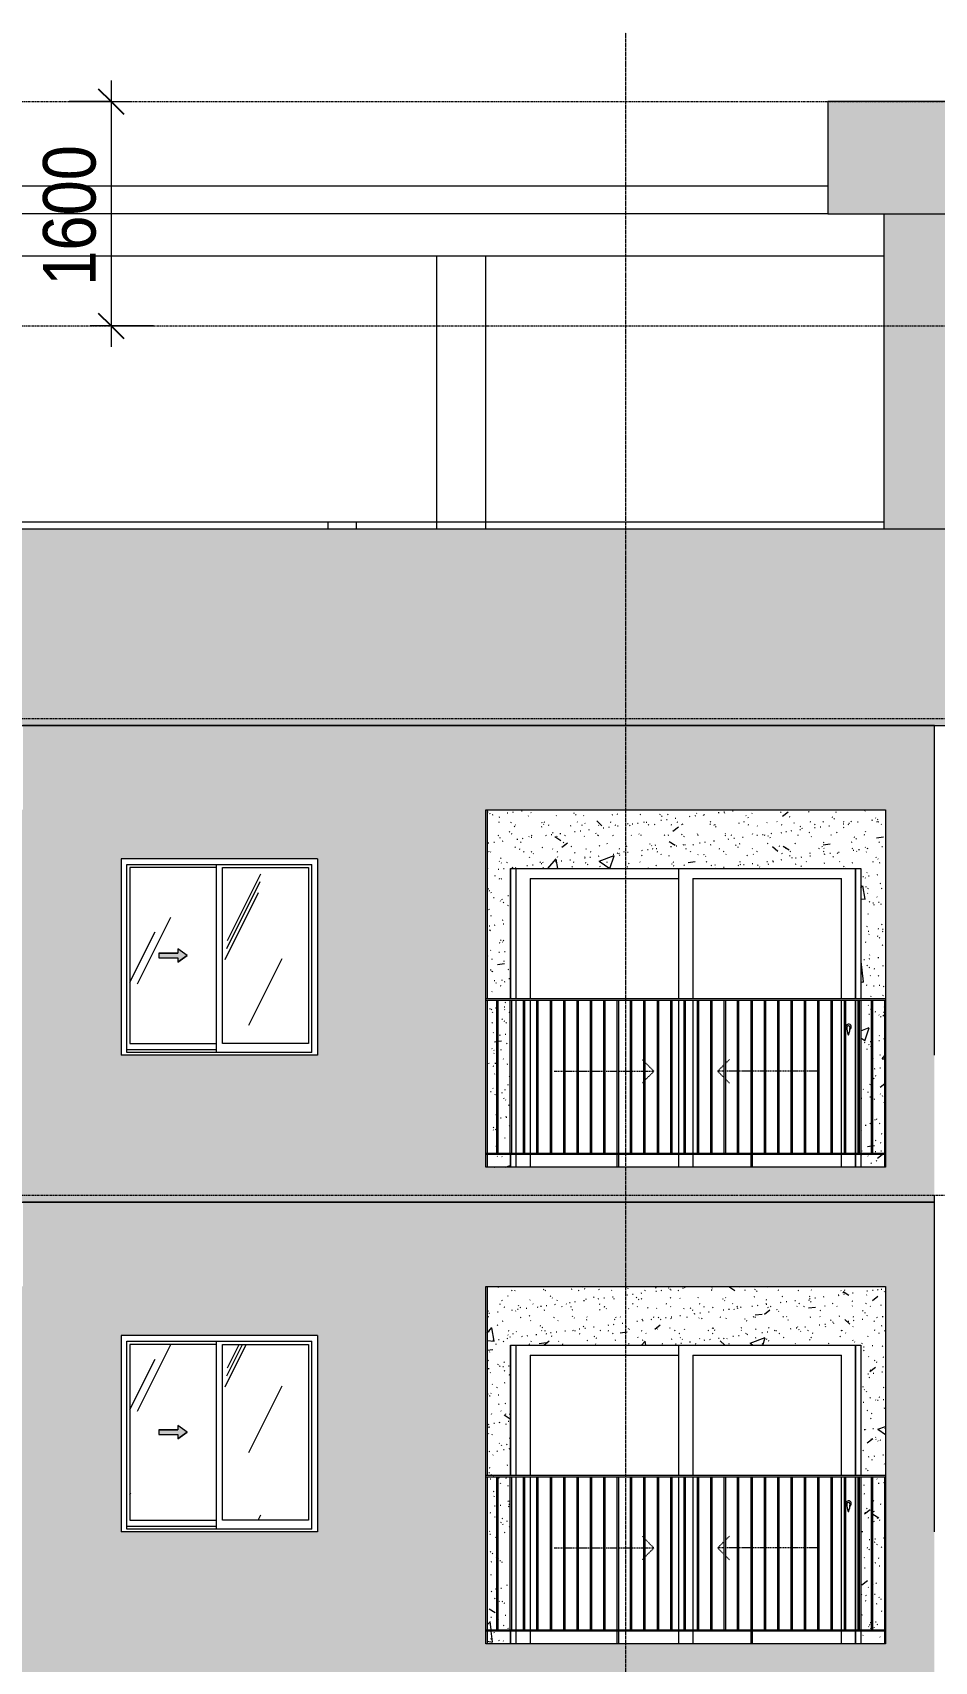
# Model space of a CAD drawing. Header units: millimetres. Extents: x 9199 to 175431, y -4466 to 35300.
# Drawn here: x 137670 to 144101, y 22675 to 34292 of the extents above; entities that cross this region are included whole.
import ezdxf

# ---------------------------------------------------------------- set-up
doc = ezdxf.new("R2010")
doc.units = ezdxf.units.MM
for name, pattern in [('1 NÉT CALL OUT', [6, 3, -3]), ('Centre', [31.75, 6.35, -4.7625, 15.875, -4.7625]), ('Dash', [6, 3, -3]), ('Grid Line', [22.225, 12.7, -3.175, 3.175, -3.175])]:
    doc.linetypes.add(name, pattern=pattern)
for name, color, linetype, lineweight in [('0-2', 250, 'Continuous', 5), ('A-ANNO-DIMS', 211, 'Continuous', 9), ('A-ANNO-DIMS-150', 211, 'Continuous', 9), ('A-DETL-GENF', 92, 'Continuous', 9), ('A-DETL-GENF-1', 92, '1 NÉT CALL OUT', 9), ('A-DOOR', 31, 'Continuous', 9), ('A-DOOR-FRAM', 31, 'Continuous', 9), ('A-DOOR-HDLN', 31, 'Dash', 18), ('A-FLOR-1', 7, 'Continuous', 9), ('A-FLOR-HRAL', 11, 'Continuous', 9), ('A-FLOR-LEVL-2', 51, 'Centre', 9), ('A-GLAZ', 151, 'Continuous', 9), ('A-GLAZ-3', 7, '1 NÉT CALL OUT', 9), ('A-WALL', 113, 'Continuous', 9), ('A-WALL-PATT-1', 9, 'Continuous', 9), ('A-WALL-PATT-2', 111, 'Continuous', 5), ('I-WALL', 2, 'Continuous', 9), ('I-WALL-1', 7, 'Continuous', 9), ('S-BEAM-1', 7, 'Continuous', 9), ('S-COLS', 52, 'Continuous', 9), ('S-COLS-1', 7, 'Continuous', 9), ('S-GRID-1', 1, 'Grid Line', 9)]:
    doc.layers.add(name, color=color, linetype=linetype, lineweight=lineweight)
doc.styles.add('UTM Avo', font='', dxfattribs={"width": 0.9, "height": 375})
doc.styles.get('UTM Avo').set_extended_font_data('UTM Avo')
doc.dimstyles.new('1_Dim_chi_tiet_2_5', dxfattribs={"dimscale": 304.8, "dimtxt": 374.737856, "dimasz": 0.590551, "dimexe": 0.492126, "dimexo": 0.0625, "dimgap": 0.049213, "dimtad": 1, "dimdec": 0, "dimrnd": 5, "dimzin": 0, "dimdsep": 46, "dimtxsty": 'UTM Avo', "dimblk1": 'OBLIQUE', "dimblk2": 'OBLIQUE', "dimsah": 1, "dimcen": 0.09, "dimdle": 0.492126, "dimazin": 0, "dimtfac": 1, "dimtdec": 4, "dimtix": 1, "dimtmove": 0, "dimatfit": 3, "dimfxl": 0.984252, "dimfxlon": 1, "dimtvp": 1, "dimtolj": 1, "dimtzin": 0, "dimarcsym": 2})
pattern_1 = [(50, (-51555.6, 1200), (1093.104, -95.634), [114.3, -1257.3]), (355, (-51555.6, 1200), (-211.457, 1146.34), [91.44, -1005.84]), (100.451, (-51464.5, 1192), (881.656, 1050.7), [97.14, -1068.54]), (46.184, (-51555.6, 1504.8), (1626.475, -252.257), [171.45, -1885.95]), (96.636, (-51420, 1483.8), (1424.416, 1484.565), [145.71, -1602.81]), (351.184, (-51555.6, 1504.8), (1424.43, 1484.55), [137.16, -1508.76]), (21, (-51403.2, 1428.6), (909.686, -613.59), [114.3, -1257.3]), (326, (-51403.2, 1428.6), (370.812, 1105.13), [91.44, -1005.84]), (71.451, (-51327.4, 1377.5), (1280.503, 491.528), [97.14, -1068.54]), (37.5, (-51555.58, 1200), (18.5313, 507.3303), [50.292, -943.356, 50.292, -970.788, -1009.65]), (37.5, (-51555.58, 1200), (18.5313, 507.3303), [-2014.728, 50.292, -959.358]), (7.5, (-51555.6, 1200), (400.918, 601.084), [50.292, -531.876, 50.292, -920.496, -384.81]), (7.5, (-51555.6, 1200), (400.918, 601.084), [-1552.956, 50.292, -334.518]), (327.5, (-51895.43, 1200), (813.545, -34.3737), [50.292, -330.708, 50.292, -1138.428, -1577.34]), (327.5, (-51895.43, 1200), (813.545, -34.3737), [-1569.72, 50.292, -1527.048]), (317.5, (-52047.8, 1200), (888.775, 152.56), [50.292, -445.008, 50.292, -739.14, -1120.14]), (317.5, (-52047.8, 1200), (888.775, 152.56), [-1284.732, 50.292, -1069.848])]
pattern_2 = [(37.5, (-51555.58, 1200), (-4.79953, 146.8239), [5.029, -110.795, 5.029, -124.511, -123.825]), (37.5, (-51555.58, 1200), (-4.79953, 146.8239), [-245.364, 5.029, -118.796]), (7.5, (-51555.58, 1200), (134.8574, 215.0472), [5.029, -57.455, 5.029, -99.365, -40.005]), (7.5, (-51555.58, 1200), (134.8574, 215.0472), [-166.878, 5.029, -34.976]), (327.5, (-51649.3, 1200), (237.29776, 0.4316), [5.029, -33.071, 5.029, -132.131, -179.07]), (327.5, (-51649.3, 1200), (237.29776, 0.4316), [-175.26, 5.029, -174.041]), (317.5, (-51649.3, 1200), (229.067, 66.8792), [5.029, -14.021, 5.029, -84.887, -102.87]), (317.5, (-51649.3, 1200), (229.067, 66.8792), [-108.966, 5.029, -97.841])]
pattern_3 = [(63.435, (-49765.3, 1304.34), (-0.001, 1524.001), [532.46, -2875.304]), (63.435, (-51289.3, 1304.34), (-0.001, 1524.001), [532.46, -2875.304]), (63.435, (-49035.8, 1598.8), (-0.001, 1524.001), [532.46, -2875.304]), (63.435, (-50559.8, 1598.8), (-0.001, 1524.001), [532.46, -2875.304]), (63.435, (-49146.2, 1494.84), (-0.001, 1524.001), [532.46, -2875.304]), (63.435, (-50670.2, 1494.84), (-0.001, 1524.001), [532.46, -2875.304]), (63.435, (-49258.75, 2090.1), (-0.001, 1524.001), [258.8, -3148.965]), (63.435, (-50782.75, 2090.1), (-0.001, 1524.001), [258.8, -3148.965]), (63.435, (-49332.36, 1997.95), (-0.001, 1524.001), [532.46, -2875.304]), (63.435, (-50856.36, 1997.95), (-0.001, 1524.001), [532.46, -2875.304]), (63.435, (-49319.4, 2064.1), (-0.001, 1524.001), [532.46, -2875.304]), (63.435, (-50843.4, 2064.1), (-0.001, 1524.001), [532.46, -2875.304]), (63.435, (-49934.2, 1773.94), (-0.001, 1524.001), [532.46, -2875.304]), (63.435, (-51458.2, 1773.94), (-0.001, 1524.001), [532.46, -2875.304]), (63.435, (-49921.24, 1851.9), (-0.001, 1524.001), [532.46, -2875.304]), (63.435, (-51445.24, 1851.9), (-0.001, 1524.001), [532.46, -2875.304]), (63.435, (-49917.74, 1908.1), (-0.001, 1524.001), [532.46, -2875.304]), (63.435, (-51441.74, 1908.1), (-0.001, 1524.001), [532.46, -2875.304])]

# ---------------------------------------------------------------- blocks, each defined once
blk = doc.blocks.new('NCV_TKTC_KET CAU_rvt-2-TKCS_MẶT ĐỨNG HƯỚNG TÂY')
at = {"layer": 'A-FLOR-1'}
for p, q in [((-78235, 33200), (-37797, 33200)), ((-37797, 33000), (-78235, 33000))]:
    blk.add_line(p, q, dxfattribs=at)
at = {"layer": 'S-BEAM-1'}
for p, q in [((-78235, 33200), (-37797, 33200)), ((-45152, 32700), (-37397, 32700))]:
    blk.add_line(p, q, dxfattribs=at)
at = {"layer": 'S-COLS-1'}
for p, q in [((-40587, 32700), (-40587, 30750)), ((-40237, 30750), (-40237, 32700))]:
    blk.add_line(p, q, dxfattribs=at)
blk = doc.blocks.new('NCV_TKTC_TANG 6 - 8_rvt-4-TKCS_MẶT ĐỨNG HƯỚNG TÂY')
at = {"layer": 'A-WALL-PATT-1'}
h = blk.add_hatch(dxfattribs=at)
h.set_pattern_fill('FP_19', color=256, style=0, pattern_type=2)
h.set_pattern_definition(pattern_1)
h.paths.add_polyline_path([(-40216, 22800), (-40061, 22800), (-40061, 22890), (-40227, 22890), (-40227, 22800)])
h.paths.add_polyline_path([(-37561, 22800), (-37392, 22800), (-37392, 22890), (-37561, 22890)])
h.paths.add_polyline_path([(-40158, 22900), (-40158, 23990), (-40227, 23990), (-40227, 22900), (-40209, 22900)])
h.paths.add_polyline_path([(-40063, 22900), (-40063, 23990), (-40148, 23990), (-40148, 22900)])
h.paths.add_polyline_path([(-37561, 22900), (-37487, 22900), (-37487, 23990), (-37561, 23990), (-37561, 23156)])
h.paths.add_polyline_path([(-37477, 22900), (-37392, 22900), (-37392, 23990), (-37477, 23990), (-37477, 23156)])
h.paths.add_polyline_path([(-40227, 24000), (-40061, 24000), (-40061, 24930), (-37561, 24930), (-37561, 24000), (-37387, 24000), (-37387, 25350), (-40227, 25350), (-40227, 24252)])
h = blk.add_hatch(dxfattribs=at)
h.set_pattern_fill('FP_20', color=256, style=0, pattern_type=2)
h.set_pattern_definition(pattern_2)
h.paths.add_polyline_path([(-40216, 22800), (-40061, 22800), (-40061, 22890), (-40227, 22890), (-40227, 22800)])
h.paths.add_polyline_path([(-37561, 22800), (-37392, 22800), (-37392, 22890), (-37561, 22890)])
h.paths.add_polyline_path([(-40158, 22900), (-40158, 23990), (-40227, 23990), (-40227, 22900), (-40209, 22900)])
h.paths.add_polyline_path([(-40063, 22900), (-40063, 23990), (-40148, 23990), (-40148, 22900)])
h.paths.add_polyline_path([(-37561, 22900), (-37487, 22900), (-37487, 23990), (-37561, 23990), (-37561, 23156)])
h.paths.add_polyline_path([(-37477, 22900), (-37392, 22900), (-37392, 23990), (-37477, 23990), (-37477, 23156)])
h.paths.add_polyline_path([(-40227, 24000), (-40061, 24000), (-40061, 24930), (-37561, 24930), (-37561, 24000), (-37387, 24000), (-37387, 25350), (-40227, 25350), (-40227, 24252)])
at = {"layer": 'I-WALL-1'}
for p, q in [((-40227, 25350), (-40227, 24000)), ((-40061, 24000), (-40061, 24930)), ((-40061, 24930), (-37561, 24930)), ((-37561, 24930), (-37561, 24000)), ((-40227, 23990), (-40227, 22900)), ((-37561, 23990), (-37561, 22900)), ((-40227, 22890), (-40227, 22800)), ((-40061, 22800), (-40061, 22890)), ((-37561, 22890), (-37561, 22800))]:
    blk.add_line(p, q, dxfattribs=at)
blk = doc.blocks.new('NCV_TKTC_TANG 6 - 8_rvt-5-TKCS_MẶT ĐỨNG HƯỚNG TÂY')
at = {"layer": 'A-WALL-PATT-1'}
h = blk.add_hatch(dxfattribs=at)
h.set_pattern_fill('FP_19', color=256, style=0, pattern_type=2)
h.set_pattern_definition(pattern_1)
h.paths.add_polyline_path([(-37392, 26200), (-37392, 26290), (-37561, 26290), (-37561, 26200)])
h.paths.add_polyline_path([(-40061, 26200), (-40061, 26290), (-40227, 26290), (-40227, 26200), (-40216, 26200)])
h.paths.add_polyline_path([(-40063, 26300), (-40063, 27390), (-40148, 27390), (-40148, 26300)])
h.paths.add_polyline_path([(-40227, 26300), (-40158, 26300), (-40158, 27390), (-40227, 27390), (-40227, 26444)])
h.paths.add_polyline_path([(-37561, 26300), (-37487, 26300), (-37487, 27390), (-37561, 27390), (-37561, 26444)])
h.paths.add_polyline_path([(-37477, 26300), (-37392, 26300), (-37392, 27390), (-37477, 27390), (-37477, 26444)])
h.paths.add_polyline_path([(-40227, 27400), (-40061, 27400), (-40061, 28330), (-37561, 28330), (-37561, 27400), (-37387, 27400), (-37387, 28750), (-40227, 28750), (-40227, 27540)])
h = blk.add_hatch(dxfattribs=at)
h.set_pattern_fill('FP_20', color=256, style=0, pattern_type=2)
h.set_pattern_definition(pattern_2)
h.paths.add_polyline_path([(-37392, 26200), (-37392, 26290), (-37561, 26290), (-37561, 26200)])
h.paths.add_polyline_path([(-40061, 26200), (-40061, 26290), (-40227, 26290), (-40227, 26200), (-40216, 26200)])
h.paths.add_polyline_path([(-40063, 26300), (-40063, 27390), (-40148, 27390), (-40148, 26300)])
h.paths.add_polyline_path([(-40227, 26300), (-40158, 26300), (-40158, 27390), (-40227, 27390), (-40227, 26444)])
h.paths.add_polyline_path([(-37561, 26300), (-37487, 26300), (-37487, 27390), (-37561, 27390), (-37561, 26444)])
h.paths.add_polyline_path([(-37477, 26300), (-37392, 26300), (-37392, 27390), (-37477, 27390), (-37477, 26444)])
h.paths.add_polyline_path([(-40227, 27400), (-40061, 27400), (-40061, 28330), (-37561, 28330), (-37561, 27400), (-37387, 27400), (-37387, 28750), (-40227, 28750), (-40227, 27540)])
at = {"layer": 'I-WALL-1'}
for p, q in [((-40227, 28750), (-40227, 27400)), ((-40061, 27400), (-40061, 28330)), ((-40061, 28330), (-37561, 28330)), ((-37561, 28330), (-37561, 27400)), ((-40227, 27390), (-40227, 26300)), ((-37561, 27390), (-37561, 26300)), ((-40227, 26290), (-40227, 26200)), ((-40061, 26200), (-40061, 26290)), ((-37561, 26290), (-37561, 26200))]:
    blk.add_line(p, q, dxfattribs=at)
blk = doc.blocks.new('G1_SOF - BO TRU - 200x200-3061822-TKCS_MẶT ĐỨNG HƯỚNG TÂY')
at = {"layer": 'S-COLS'}
for p, q in [((-41362, 30800), (-41362, 30750)), ((-41162, 30800), (-41362, 30800)), ((-41162, 30800), (-41162, 30750))]:
    blk.add_line(p, q, dxfattribs=at)
blk = doc.blocks.new('1_FAMILY RVT - W01-WxH 1400x1400xmm-V273-TKCS_MẶT ĐỨNG HƯỚNG TÂY')
at = {"layer": 'A-DETL-GENF-1'}
blk.add_hatch(color=256, dxfattribs=at).paths.add_polyline_path([(-42433, 24262), (-42365, 24310), (-42433, 24357), (-42433, 24326), (-42568, 24326), (-42568, 24293), (-42433, 24293)])
at = {"layer": 'A-GLAZ'}
h = blk.add_hatch(dxfattribs=at)
h.set_pattern_fill('FP_32', color=256, style=0, pattern_type=2)
h.set_pattern_definition(pattern_3)
h.paths.add_polyline_path([(-42160, 23683), (-42160, 24936), (-42774, 24936), (-42774, 23683), (-42666, 23683)])
h.paths.add_polyline_path([(-42433, 24262), (-42433, 24293), (-42568, 24293), (-42568, 24326), (-42433, 24326), (-42433, 24357), (-42365, 24310), (-42389, 24293)])
h = blk.add_hatch(dxfattribs=at)
h.set_pattern_fill('FP_32', color=256, style=0, pattern_type=2)
h.set_pattern_definition(pattern_3)
h.paths.add_polyline_path([(-41501, 23683), (-41501, 24936), (-42115, 24936), (-42115, 23683)])
at = {"layer": 'A-DETL-GENF'}
for p, q in [((-42568, 24326), (-42568, 24293)), ((-42568, 24326), (-42433, 24326)), ((-42433, 24326), (-42568, 24326)), ((-42568, 24326), (-42568, 24293)), ((-42568, 24293), (-42433, 24293)), ((-42568, 24293), (-42433, 24293)), ((-42433, 24357), (-42433, 24326)), ((-42365, 24310), (-42433, 24357)), ((-42365, 24310), (-42433, 24357)), ((-42433, 24357), (-42433, 24326)), ((-42365, 24310), (-42433, 24262)), ((-42433, 24262), (-42365, 24310)), ((-42433, 24293), (-42433, 24262)), ((-42433, 24293), (-42433, 24262))]:
    blk.add_line(p, q, dxfattribs=at)
at = {"layer": 'A-GLAZ'}
for p, q in [((-41437, 25000), (-42837, 25000)), ((-42837, 25000), (-42837, 23600)), ((-41437, 25000), (-41437, 23600)), ((-42796, 24959), (-41478, 24959)), ((-42796, 23619), (-42796, 24959)), ((-42774, 24936), (-42774, 23683)), ((-42160, 24936), (-42774, 24936)), ((-42160, 24959), (-42160, 23619)), ((-42115, 23683), (-42115, 24936)), ((-42115, 24936), (-41501, 24936)), ((-41501, 24936), (-41501, 23683)), ((-41478, 23619), (-41478, 24959)), ((-41437, 23600), (-42837, 23600)), ((-42160, 23638), (-42796, 23638)), ((-42160, 23638), (-42796, 23638)), ((-41478, 23619), (-42796, 23619)), ((-42774, 23683), (-42160, 23683)), ((-41501, 23683), (-42115, 23683))]:
    blk.add_line(p, q, dxfattribs=at)
blk = doc.blocks.new('Railing - 10mm-1251313-TKCS_MẶT ĐỨNG HƯỚNG TÂY')
at = {"layer": 'A-FLOR-HRAL'}
for p, q in [((-70214, 2500), (-70214, 3590)), ((-70204, 2500), (-70204, 3590))]:
    blk.add_line(p, q, dxfattribs=at)
blk = doc.blocks.new('Railing - 50 x 10mm-V205-TKCS_MẶT ĐỨNG HƯỚNG TÂY')
at = {"layer": 'A-FLOR-HRAL'}
for p, q in [((-71091, 5800), (-71091, 6990)), ((-71081, 6990), (-71091, 6990)), ((-71081, 5800), (-71081, 6990))]:
    blk.add_line(p, q, dxfattribs=at)
blk = doc.blocks.new('Railing - 50 x 10mm-V206-TKCS_MẶT ĐỨNG HƯỚNG TÂY')
at = {"layer": 'A-FLOR-HRAL'}
for p in [(-70117, 5800), (-70112, 6990)]:
    blk.add_line(p, (-70117, 6990), dxfattribs=at)
blk = doc.blocks.new('Railing - Railing-3825129-TKCS_MẶT ĐỨNG HƯỚNG TÂY')
at = {"layer": 'A-FLOR-HRAL'}
for p, q in [((-40237, 22900), (-37387, 22900)), ((-37387, 22890), (-40237, 22890))]:
    blk.add_line(p, q, dxfattribs=at)
for name, p in [('Railing - 10mm-1251313-TKCS_MẶT ĐỨNG HƯỚNG TÂY', (30056, 20400)), ('Railing - 10mm-1251313-TKCS_MẶT ĐỨNG HƯỚNG TÂY', (30152, 20400)), ('Railing - 10mm-1251313-TKCS_MẶT ĐỨNG HƯỚNG TÂY', (30247, 20400)), ('Railing - 10mm-1251313-TKCS_MẶT ĐỨNG HƯỚNG TÂY', (30342, 20400)), ('Railing - 10mm-1251313-TKCS_MẶT ĐỨNG HƯỚNG TÂY', (30438, 20400)), ('Railing - 10mm-1251313-TKCS_MẶT ĐỨNG HƯỚNG TÂY', (30533, 20400)), ('Railing - 10mm-1251313-TKCS_MẶT ĐỨNG HƯỚNG TÂY', (30628, 20400)), ('Railing - 10mm-1251313-TKCS_MẶT ĐỨNG HƯỚNG TÂY', (30724, 20400)), ('Railing - 10mm-1251313-TKCS_MẶT ĐỨNG HƯỚNG TÂY', (30819, 20400)), ('Railing - 50 x 10mm-V205-TKCS_MẶT ĐỨNG HƯỚNG TÂY', (31792, 17000)), ('Railing - 10mm-1251313-TKCS_MẶT ĐỨNG HƯỚNG TÂY', (31010, 20400)), ('Railing - 10mm-1251313-TKCS_MẶT ĐỨNG HƯỚNG TÂY', (31105, 20400)), ('Railing - 10mm-1251313-TKCS_MẶT ĐỨNG HƯỚNG TÂY', (31201, 20400)), ('Railing - 10mm-1251313-TKCS_MẶT ĐỨNG HƯỚNG TÂY', (31296, 20400)), ('Railing - 10mm-1251313-TKCS_MẶT ĐỨNG HƯỚNG TÂY', (31392, 20400)), ('Railing - 10mm-1251313-TKCS_MẶT ĐỨNG HƯỚNG TÂY', (31487, 20400)), ('Railing - 10mm-1251313-TKCS_MẶT ĐỨNG HƯỚNG TÂY', (31582, 20400)), ('Railing - 10mm-1251313-TKCS_MẶT ĐỨNG HƯỚNG TÂY', (31678, 20400)), ('Railing - 10mm-1251313-TKCS_MẶT ĐỨNG HƯỚNG TÂY', (31773, 20400)), ('Railing - 50 x 10mm-V205-TKCS_MẶT ĐỨNG HƯỚNG TÂY', (32746, 17000)), ('Railing - 10mm-1251313-TKCS_MẶT ĐỨNG HƯỚNG TÂY', (31964, 20400)), ('Railing - 10mm-1251313-TKCS_MẶT ĐỨNG HƯỚNG TÂY', (32059, 20400)), ('Railing - 10mm-1251313-TKCS_MẶT ĐỨNG HƯỚNG TÂY', (32155, 20400)), ('Railing - 10mm-1251313-TKCS_MẶT ĐỨNG HƯỚNG TÂY', (32250, 20400)), ('Railing - 10mm-1251313-TKCS_MẶT ĐỨNG HƯỚNG TÂY', (32345, 20400)), ('Railing - 10mm-1251313-TKCS_MẶT ĐỨNG HƯỚNG TÂY', (32441, 20400)), ('Railing - 10mm-1251313-TKCS_MẶT ĐỨNG HƯỚNG TÂY', (32536, 20400)), ('Railing - 10mm-1251313-TKCS_MẶT ĐỨNG HƯỚNG TÂY', (32632, 20400)), ('Railing - 10mm-1251313-TKCS_MẶT ĐỨNG HƯỚNG TÂY', (32727, 20400)), ('Railing - 50 x 10mm-V206-TKCS_MẶT ĐỨNG HƯỚNG TÂY', (32725, 17000))]:
    blk.add_blockref(name, p)
blk = doc.blocks.new('Top Rail Type - Top Rail_Internal_-3825132-TKCS_MẶT ĐỨNG HƯỚNG TÂY')
at = {"layer": 'A-FLOR-HRAL'}
for p, q in [((-37387, 24000), (-40237, 24000)), ((-37387, 23990), (-40237, 23990))]:
    blk.add_line(p, q, dxfattribs=at)
blk = doc.blocks.new('DEG_02-DEG_03 - DEG_02-2500x2400mm-CỬA ĐI 02 CÁNH TRƯỢT-V222-TKCS_MẶT ĐỨNG HƯỚNG TÂY')
at = {"layer": 'A-DOOR'}
for p, q in [((-38860, 10400), (-38860, 11330)), ((-37600, 11330), (-37600, 10400)), ((-39920, 11260), (-39920, 10400)), ((-39920, 11260), (-38860, 11260)), ((-38760, 11260), (-38760, 10400)), ((-38760, 11260), (-37700, 11260)), ((-37700, 10400), (-37700, 11260)), ((-39920, 10390), (-39920, 9300)), ((-38860, 9300), (-38860, 10390)), ((-38760, 10390), (-38760, 9300)), ((-37700, 9300), (-37700, 10390)), ((-37600, 10390), (-37600, 9300)), ((-39920, 9290), (-39920, 9200)), ((-38860, 9200), (-38860, 9290)), ((-38760, 9290), (-38760, 9200)), ((-37700, 9200), (-37700, 9290)), ((-37600, 9290), (-37600, 9200))]:
    blk.add_line(p, q, dxfattribs=at)
at = {"layer": 'A-DOOR', "flags": 128}
blk.add_lwpolyline([(-37649, 10209), (-37649, 10209), (-37649, 10209), (-37649, 10209), (-37649, 10209), (-37649, 10209), (-37649, 10209), (-37649, 10209), (-37649, 10209), (-37649, 10209), (-37649, 10209), (-37649, 10209), (-37649, 10209), (-37649, 10209), (-37649, 10209), (-37649, 10209), (-37649, 10209), (-37649, 10209), (-37649, 10209), (-37649, 10209), (-37649, 10209), (-37649, 10209), (-37649, 10209), (-37649, 10209), (-37649, 10209), (-37650, 10209), (-37650, 10209), (-37650, 10209), (-37650, 10209), (-37650, 10209), (-37650, 10209), (-37650, 10209), (-37650, 10209), (-37650, 10209), (-37650, 10209), (-37650, 10209), (-37650, 10209), (-37650, 10209), (-37650, 10209), (-37650, 10209), (-37650, 10209), (-37650, 10209), (-37651, 10209), (-37651, 10209), (-37651, 10209), (-37651, 10209), (-37651, 10209), (-37651, 10209), (-37651, 10209), (-37651, 10209), (-37651, 10209), (-37651, 10209), (-37651, 10209), (-37651, 10209), (-37651, 10209), (-37651, 10209), (-37651, 10209), (-37651, 10209), (-37651, 10209), (-37651, 10209), (-37651, 10209), (-37651, 10209), (-37652, 10209), (-37652, 10209), (-37652, 10209), (-37652, 10209), (-37652, 10209), (-37652, 10209), (-37652, 10209), (-37652, 10209), (-37652, 10209), (-37652, 10209), (-37652, 10209), (-37652, 10209), (-37652, 10209), (-37652, 10209), (-37652, 10209)], dxfattribs=at)
at = {"layer": 'A-DOOR'}
for centre, radius, start, end in [((-37650, 10200), 20, 0, 150), ((-37650, 10200), 20, 210, 240), ((-37652, 10199), 9.45, 90, 180), ((-37497, 10199), 165, 180, 199.134), ((-37650, 10146), 2.34, 199.134, 261.031), ((-37651, 10146), 2.34, 278.969, 340.866), ((-37649, 10199), 9.45, 0, 90), ((-37804, 10199), 165, 340.866, 0), ((-37650, 10200), 20, 300, 0)]:
    blk.add_arc(centre, radius, start, end, dxfattribs=at)
at = {"layer": 'A-DOOR-FRAM'}
for p, q in [((-40060, 11330), (-40060, 10400)), ((-40020, 10400), (-40020, 11330)), ((-37600, 10400), (-37600, 11330)), ((-40020, 9300), (-40020, 10390)), ((-37600, 9300), (-37600, 10390)), ((-40060, 9290), (-40060, 9200)), ((-40020, 9200), (-40020, 9290)), ((-37600, 9200), (-37600, 9290))]:
    blk.add_line(p, q, dxfattribs=at)
at = {"layer": 'A-DOOR-HDLN'}
for p, q in [((-39748, 9884), (-39681, 9884)), ((-39671, 9884), (-39586, 9884)), ((-39576, 9884), (-39491, 9884)), ((-39481, 9884), (-39395, 9884)), ((-39385, 9884), (-39300, 9884)), ((-39290, 9884), (-39204, 9884)), ((-39194, 9884), (-39109, 9884)), ((-39109, 9956), (-39122, 9969)), ((-39038, 9884), (-39099, 9946)), ((-39038, 9884), (-39099, 9823)), ((-39099, 9884), (-39038, 9884)), ((-38583, 9884), (-38537, 9931)), ((-38583, 9884), (-38537, 9838)), ((-38537, 9884), (-38583, 9884)), ((-38527, 9941), (-38498, 9969)), ((-38441, 9884), (-38527, 9884)), ((-38346, 9884), (-38431, 9884)), ((-38250, 9884), (-38336, 9884)), ((-38155, 9884), (-38240, 9884)), ((-38060, 9884), (-38145, 9884)), ((-37964, 9884), (-38050, 9884)), ((-37873, 9884), (-37954, 9884)), ((-39109, 9813), (-39122, 9799)), ((-38527, 9828), (-38498, 9799))]:
    blk.add_line(p, q, dxfattribs=at)
blk = doc.blocks.new('1_FAMILY RVT - W01-WxH 1400x1400xmm-V281-TKCS_MẶT ĐỨNG HƯỚNG TÂY')
at = {"layer": 'A-DETL-GENF-1'}
blk.add_hatch(color=256, dxfattribs=at).paths.add_polyline_path([(-42433, 27662), (-42365, 27710), (-42433, 27757), (-42433, 27726), (-42568, 27726), (-42568, 27693), (-42433, 27693)])
at = {"layer": 'A-GLAZ'}
h = blk.add_hatch(dxfattribs=at)
h.set_pattern_fill('FP_32', color=256, style=0, pattern_type=2)
h.set_pattern_definition(pattern_3)
h.paths.add_polyline_path([(-42774, 27083), (-42160, 27083), (-42160, 28337), (-42774, 28337), (-42774, 27540)])
h.paths.add_polyline_path([(-42433, 27662), (-42433, 27693), (-42568, 27693), (-42568, 27726), (-42433, 27726), (-42433, 27757), (-42365, 27710), (-42389, 27693)])
h = blk.add_hatch(dxfattribs=at)
h.set_pattern_fill('FP_32', color=256, style=0, pattern_type=2)
h.set_pattern_definition(pattern_3)
h.paths.add_polyline_path([(-41501, 27083), (-41501, 28337), (-42115, 28337), (-42115, 27083)])
at = {"layer": 'A-DETL-GENF'}
for p, q in [((-42568, 27726), (-42568, 27693)), ((-42568, 27726), (-42433, 27726)), ((-42433, 27726), (-42568, 27726)), ((-42568, 27726), (-42568, 27693)), ((-42568, 27693), (-42433, 27693)), ((-42568, 27693), (-42433, 27693)), ((-42433, 27757), (-42433, 27726)), ((-42365, 27710), (-42433, 27757)), ((-42365, 27710), (-42433, 27757)), ((-42433, 27757), (-42433, 27726)), ((-42365, 27710), (-42433, 27662)), ((-42433, 27662), (-42365, 27710)), ((-42433, 27693), (-42433, 27662)), ((-42433, 27693), (-42433, 27662))]:
    blk.add_line(p, q, dxfattribs=at)
at = {"layer": 'A-GLAZ'}
for p, q in [((-41437, 28400), (-42837, 28400)), ((-42837, 28400), (-42837, 27000)), ((-42796, 28359), (-41478, 28359)), ((-42796, 27019), (-42796, 28359)), ((-42160, 28359), (-42160, 27019)), ((-41478, 27019), (-41478, 28359)), ((-41437, 28400), (-41437, 27000)), ((-42774, 28337), (-42774, 27083)), ((-42160, 28337), (-42774, 28337)), ((-42115, 27083), (-42115, 28337)), ((-42115, 28337), (-41501, 28337)), ((-41501, 28337), (-41501, 27083)), ((-42774, 27083), (-42160, 27083)), ((-41501, 27083), (-42115, 27083)), ((-41437, 27000), (-42837, 27000)), ((-42160, 27038), (-42796, 27038)), ((-42160, 27038), (-42796, 27038)), ((-41478, 27019), (-42796, 27019))]:
    blk.add_line(p, q, dxfattribs=at)
blk = doc.blocks.new('Railing - Railing-3828378-TKCS_MẶT ĐỨNG HƯỚNG TÂY')
at = {"layer": 'A-FLOR-HRAL'}
for p, q in [((-40237, 26300), (-37387, 26300)), ((-37387, 26290), (-40237, 26290))]:
    blk.add_line(p, q, dxfattribs=at)
for name, p in [('Railing - 10mm-1251313-TKCS_MẶT ĐỨNG HƯỚNG TÂY', (30056, 23800)), ('Railing - 10mm-1251313-TKCS_MẶT ĐỨNG HƯỚNG TÂY', (30152, 23800)), ('Railing - 10mm-1251313-TKCS_MẶT ĐỨNG HƯỚNG TÂY', (30247, 23800)), ('Railing - 10mm-1251313-TKCS_MẶT ĐỨNG HƯỚNG TÂY', (30342, 23800)), ('Railing - 10mm-1251313-TKCS_MẶT ĐỨNG HƯỚNG TÂY', (30438, 23800)), ('Railing - 10mm-1251313-TKCS_MẶT ĐỨNG HƯỚNG TÂY', (30533, 23800)), ('Railing - 10mm-1251313-TKCS_MẶT ĐỨNG HƯỚNG TÂY', (30628, 23800)), ('Railing - 10mm-1251313-TKCS_MẶT ĐỨNG HƯỚNG TÂY', (30724, 23800)), ('Railing - 10mm-1251313-TKCS_MẶT ĐỨNG HƯỚNG TÂY', (30819, 23800)), ('Railing - 50 x 10mm-V205-TKCS_MẶT ĐỨNG HƯỚNG TÂY', (31792, 20400)), ('Railing - 10mm-1251313-TKCS_MẶT ĐỨNG HƯỚNG TÂY', (31010, 23800)), ('Railing - 10mm-1251313-TKCS_MẶT ĐỨNG HƯỚNG TÂY', (31105, 23800)), ('Railing - 10mm-1251313-TKCS_MẶT ĐỨNG HƯỚNG TÂY', (31201, 23800)), ('Railing - 10mm-1251313-TKCS_MẶT ĐỨNG HƯỚNG TÂY', (31296, 23800)), ('Railing - 10mm-1251313-TKCS_MẶT ĐỨNG HƯỚNG TÂY', (31392, 23800)), ('Railing - 10mm-1251313-TKCS_MẶT ĐỨNG HƯỚNG TÂY', (31487, 23800)), ('Railing - 10mm-1251313-TKCS_MẶT ĐỨNG HƯỚNG TÂY', (31582, 23800)), ('Railing - 10mm-1251313-TKCS_MẶT ĐỨNG HƯỚNG TÂY', (31678, 23800)), ('Railing - 10mm-1251313-TKCS_MẶT ĐỨNG HƯỚNG TÂY', (31773, 23800)), ('Railing - 50 x 10mm-V205-TKCS_MẶT ĐỨNG HƯỚNG TÂY', (32746, 20400)), ('Railing - 10mm-1251313-TKCS_MẶT ĐỨNG HƯỚNG TÂY', (31964, 23800)), ('Railing - 10mm-1251313-TKCS_MẶT ĐỨNG HƯỚNG TÂY', (32059, 23800)), ('Railing - 10mm-1251313-TKCS_MẶT ĐỨNG HƯỚNG TÂY', (32155, 23800)), ('Railing - 10mm-1251313-TKCS_MẶT ĐỨNG HƯỚNG TÂY', (32250, 23800)), ('Railing - 10mm-1251313-TKCS_MẶT ĐỨNG HƯỚNG TÂY', (32345, 23800)), ('Railing - 10mm-1251313-TKCS_MẶT ĐỨNG HƯỚNG TÂY', (32441, 23800)), ('Railing - 10mm-1251313-TKCS_MẶT ĐỨNG HƯỚNG TÂY', (32536, 23800)), ('Railing - 10mm-1251313-TKCS_MẶT ĐỨNG HƯỚNG TÂY', (32632, 23800)), ('Railing - 10mm-1251313-TKCS_MẶT ĐỨNG HƯỚNG TÂY', (32727, 23800)), ('Railing - 50 x 10mm-V206-TKCS_MẶT ĐỨNG HƯỚNG TÂY', (32725, 20400))]:
    blk.add_blockref(name, p)
blk = doc.blocks.new('Top Rail Type - Top Rail_Internal_-3828381-TKCS_MẶT ĐỨNG HƯỚNG TÂY')
at = {"layer": 'A-FLOR-HRAL'}
for p, q in [((-37387, 27400), (-40237, 27400)), ((-37387, 27390), (-40237, 27390))]:
    blk.add_line(p, q, dxfattribs=at)
blk = doc.blocks.new('DIMBLOCK108-TKCS_MẶT ĐỨNG HƯỚNG TÂY')
at = {"layer": 'A-ANNO-DIMS-150'}
for p, q in [((138231, 33950), (138231, 32050)), ((137931, 33800), (138381, 33800)), ((138231, 33800), (137931, 33800)), ((138531, 32200), (138081, 32200)), ((138231, 32200), (138531, 32200))]:
    blk.add_line(p, q, dxfattribs=at)
at = {"layer": 'A-ANNO-DIMS-150', "lineweight": 25}
for p, q in [((138231, 33800), (138141, 33890)), ((138231, 33800), (138321, 33710)), ((138231, 32200), (138141, 32290)), ((138231, 32200), (138321, 32110))]:
    blk.add_line(p, q, dxfattribs=at)
at = {"layer": 'A-ANNO-DIMS-150', "color": 0, "insert": (137744, 32486), "char_height": 375, "width": 1232.47, "attachment_point": 1, "rotation": 90, "line_spacing_factor": 1.110334, "style": 'UTM Avo'}
blk.add_mtext('1600', dxfattribs=at)
blk = doc.blocks.new('_Oblique')
at = {"color": 0, "linetype": 'ByBlock', "lineweight": -2}
blk.add_line((-0.5, -0.5), (0.5, 0.5), dxfattribs=at)

msp = doc.modelspace()

# ---------------------------------------------------------------- hatches: boundary and pattern name
at = {"layer": 'A-WALL-PATT-2'}
for points in [[(148051.2, 33000), (148051.2, 33800), (143341.2, 33800), (143341.2, 33000)], [(147660.9, 30750), (147660.9, 33000), (143741.2, 33000), (143741.2, 30750)], [(134239.9, 29350), (163901.2, 29350), (163901.2, 30750), (102901.2, 30750), (102901.2, 29350), (132123.6, 29350)]]:
    msp.add_hatch(color=256, dxfattribs=at).paths.add_polyline_path(points)
h = msp.add_hatch(color=256, dxfattribs=at)
h.paths.add_polyline_path([(139700.8, 25950), (140695.8, 25950), (140695.8, 29350), (137601.2, 29350), (137601.2, 28750), (137591.2, 28750), (137591.2, 25950), (139659.9, 25950)])
h.paths.add_polyline_path([(138341.7, 27000), (138300.8, 27000), (138300.8, 28400), (139700.8, 28400), (139700.8, 27000), (138472.6, 27000)])
h = msp.add_hatch(color=256, dxfattribs=at)
h.paths.add_polyline_path([(141647.1, 25950), (144100.8, 25950), (144100.8, 29350), (140695.8, 29350), (140695.8, 25950)])
h.paths.add_polyline_path([(141647.1, 26200), (140901.7, 26200), (140901.7, 28750), (143751.2, 28750), (143751.2, 26200), (142705.3, 26200)])
h = msp.add_hatch(color=256, dxfattribs=at)
h.paths.add_polyline_path([(137591.2, 22550), (140695.8, 22550), (140695.8, 25950), (137601.2, 25950), (137601.2, 25350), (137591.2, 25350), (137591.2, 23156.3)])
h.paths.add_polyline_path([(139700.8, 23600), (138300.8, 23600), (138300.8, 25000), (139700.8, 25000), (139700.8, 23619.1)])
h = msp.add_hatch(color=256, dxfattribs=at)
h.paths.add_polyline_path([(140695.8, 22550), (144100.8, 22550), (144100.8, 25950), (140695.8, 25950), (140695.8, 23156.3)])
h.paths.add_polyline_path([(143751.2, 22800), (140901.7, 22800), (140901.7, 25350), (143751.2, 25350), (143751.2, 23156.3)])

# ---------------------------------------------------------------- linework, layer by layer
at = {"layer": 'A-FLOR-LEVL-2'}
for p, q in [((96540.4, 33800), (171939.1, 33800)), ((96540.4, 32200), (171939.1, 32200)), ((96540.4, 29400), (171939.1, 29400)), ((96540.4, 26000), (171939.1, 26000))]:
    msp.add_line(p, q, dxfattribs=at)
at = {"layer": 'A-WALL'}
for p, q in [((143741.2, 30800), (135986.2, 30800)), ((144100.8, 29350), (137601.2, 29350)), ((144100.8, 27000), (144100.8, 29350)), ((140901.7, 28750), (143751.2, 28750)), ((140901.7, 26200), (140901.7, 28750)), ((143751.2, 28750), (143751.2, 26200)), ((143751.2, 26200), (140901.7, 26200)), ((137591.2, 25950), (144100.8, 25950)), ((144100.8, 25950), (137601.2, 25950)), ((144100.8, 23600), (144100.8, 26000)), ((140901.7, 25350), (143751.2, 25350)), ((140901.7, 22800), (140901.7, 25350)), ((143751.2, 25350), (143751.2, 22800)), ((143751.2, 22800), (140901.7, 22800))]:
    msp.add_line(p, q, dxfattribs=at)
at = {"layer": 'I-WALL'}
for p, q in [((143341.2, 33800), (143341.2, 33000)), ((157810.8, 33800), (143341.2, 33800)), ((143341.2, 33000), (148061.2, 33000)), ((143741.2, 33000), (143741.2, 30750)), ((163541.2, 30750), (135626.2, 30750)), ((102491.2, 29350), (163911.2, 29350))]:
    msp.add_line(p, q, dxfattribs=at)
at = {"layer": 'S-GRID-1'}
for p, q in [((141901.2, 30542.5), (141901.2, 34292.5)), ((141901.2, 634.2), (141901.2, 30542.5))]:
    msp.add_line(p, q, dxfattribs=at)

# ---------------------------------------------------------------- block references
at = {"layer": '0-2'}
for name in ['NCV_TKTC_KET CAU_rvt-2-TKCS_MẶT ĐỨNG HƯỚNG TÂY', 'NCV_TKTC_TANG 6 - 8_rvt-5-TKCS_MẶT ĐỨNG HƯỚNG TÂY', 'NCV_TKTC_TANG 6 - 8_rvt-4-TKCS_MẶT ĐỨNG HƯỚNG TÂY']:
    msp.add_blockref(name, (181138.2, 0), dxfattribs=at)
at = {"layer": 'A-DOOR'}
for p in [(181138.2, 17000), (181138.2, 13600)]:
    msp.add_blockref('DEG_02-DEG_03 - DEG_02-2500x2400mm-CỬA ĐI 02 CÁNH TRƯỢT-V222-TKCS_MẶT ĐỨNG HƯỚNG TÂY', p, dxfattribs=at)
at = {"layer": 'A-FLOR-HRAL'}
for name in ['Top Rail Type - Top Rail_Internal_-3828381-TKCS_MẶT ĐỨNG HƯỚNG TÂY', 'Railing - Railing-3828378-TKCS_MẶT ĐỨNG HƯỚNG TÂY', 'Top Rail Type - Top Rail_Internal_-3825132-TKCS_MẶT ĐỨNG HƯỚNG TÂY', 'Railing - Railing-3825129-TKCS_MẶT ĐỨNG HƯỚNG TÂY']:
    msp.add_blockref(name, (181138.2, 0), dxfattribs=at)
at = {"layer": 'A-GLAZ-3'}
for name in ['1_FAMILY RVT - W01-WxH 1400x1400xmm-V281-TKCS_MẶT ĐỨNG HƯỚNG TÂY', '1_FAMILY RVT - W01-WxH 1400x1400xmm-V273-TKCS_MẶT ĐỨNG HƯỚNG TÂY']:
    msp.add_blockref(name, (181138.2, 0), dxfattribs=at)
at = {"layer": 'S-COLS'}
msp.add_blockref('G1_SOF - BO TRU - 200x200-3061822-TKCS_MẶT ĐỨNG HƯỚNG TÂY', (181138.2, 0), dxfattribs=at)

# ---------------------------------------------------------------- dimensions: what is measured, and where the dimension line sits
at = {"layer": 'A-ANNO-DIMS'}
dim = msp.add_linear_dim(base=(138231.1, 32200), p1=(137931.1, 33800), p2=(138531.1, 32200), angle=90, dimstyle='1_Dim_chi_tiet_2_5', override={"dimpost": '<>', "dimfxl": 1708.800749}, dxfattribs=at)
dim.commit()
dim.dimension.update_dxf_attribs({"geometry": 'DIMBLOCK108-TKCS_MẶT ĐỨNG HƯỚNG TÂY', "text_midpoint": (138022, 33000)})

doc.saveas('drawing.dxf')
